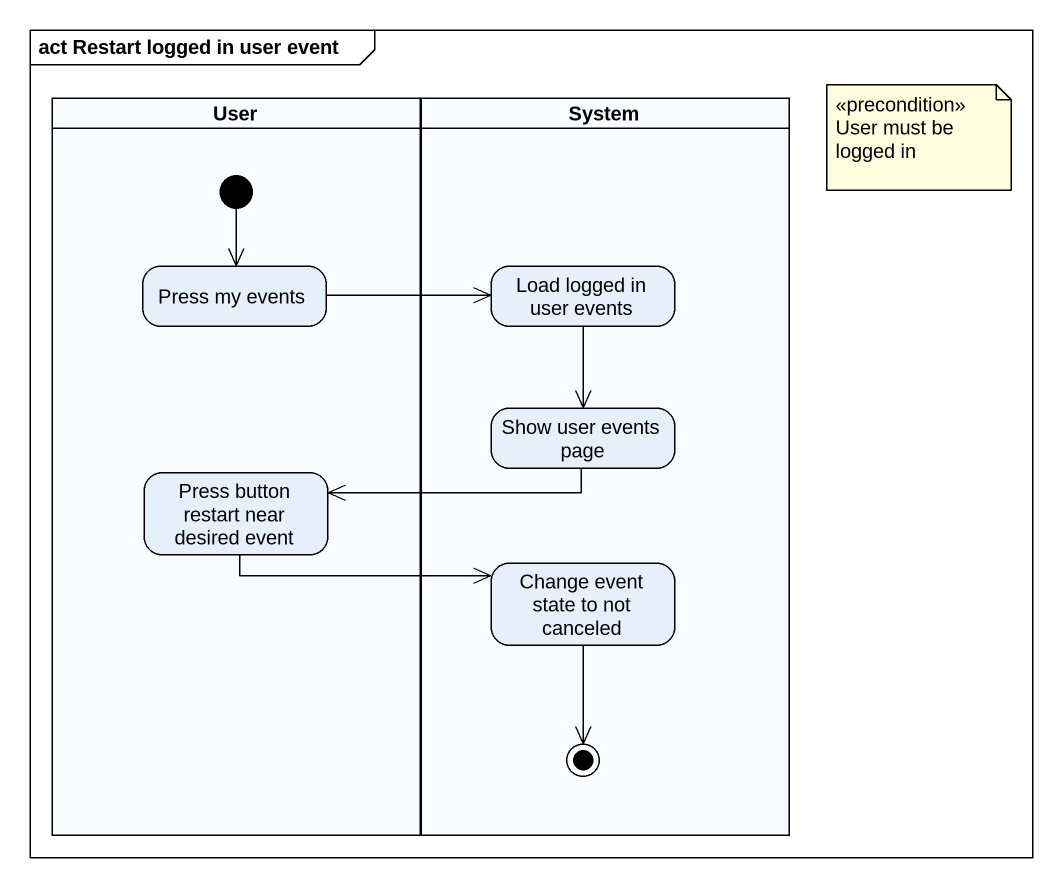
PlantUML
@startuml
mainframe act Restart logged in user event
hide empty description
state User <<partition>> {
  state "Press my events" as Press_my_events
  state "Press button restart near desired event" as Press_button_restart_near
  [*] --> Press_my_events
}
state System <<partition>> {
  state "Load logged in user events" as Load_logged_in_user_events
  state "Show user events page" as Show_user_events_page
  state "Change event state to not canceled" as Change_event_state_to_not
  Change_event_state_to_not --> [*]
}
Press_my_events -right-> Load_logged_in_user_events
Load_logged_in_user_events --> Show_user_events_page
Show_user_events_page -left-> Press_button_restart_near
Press_button_restart_near -right-> Change_event_state_to_not
note as N1
  <<precondition>> User must be logged in
end note
@enduml
